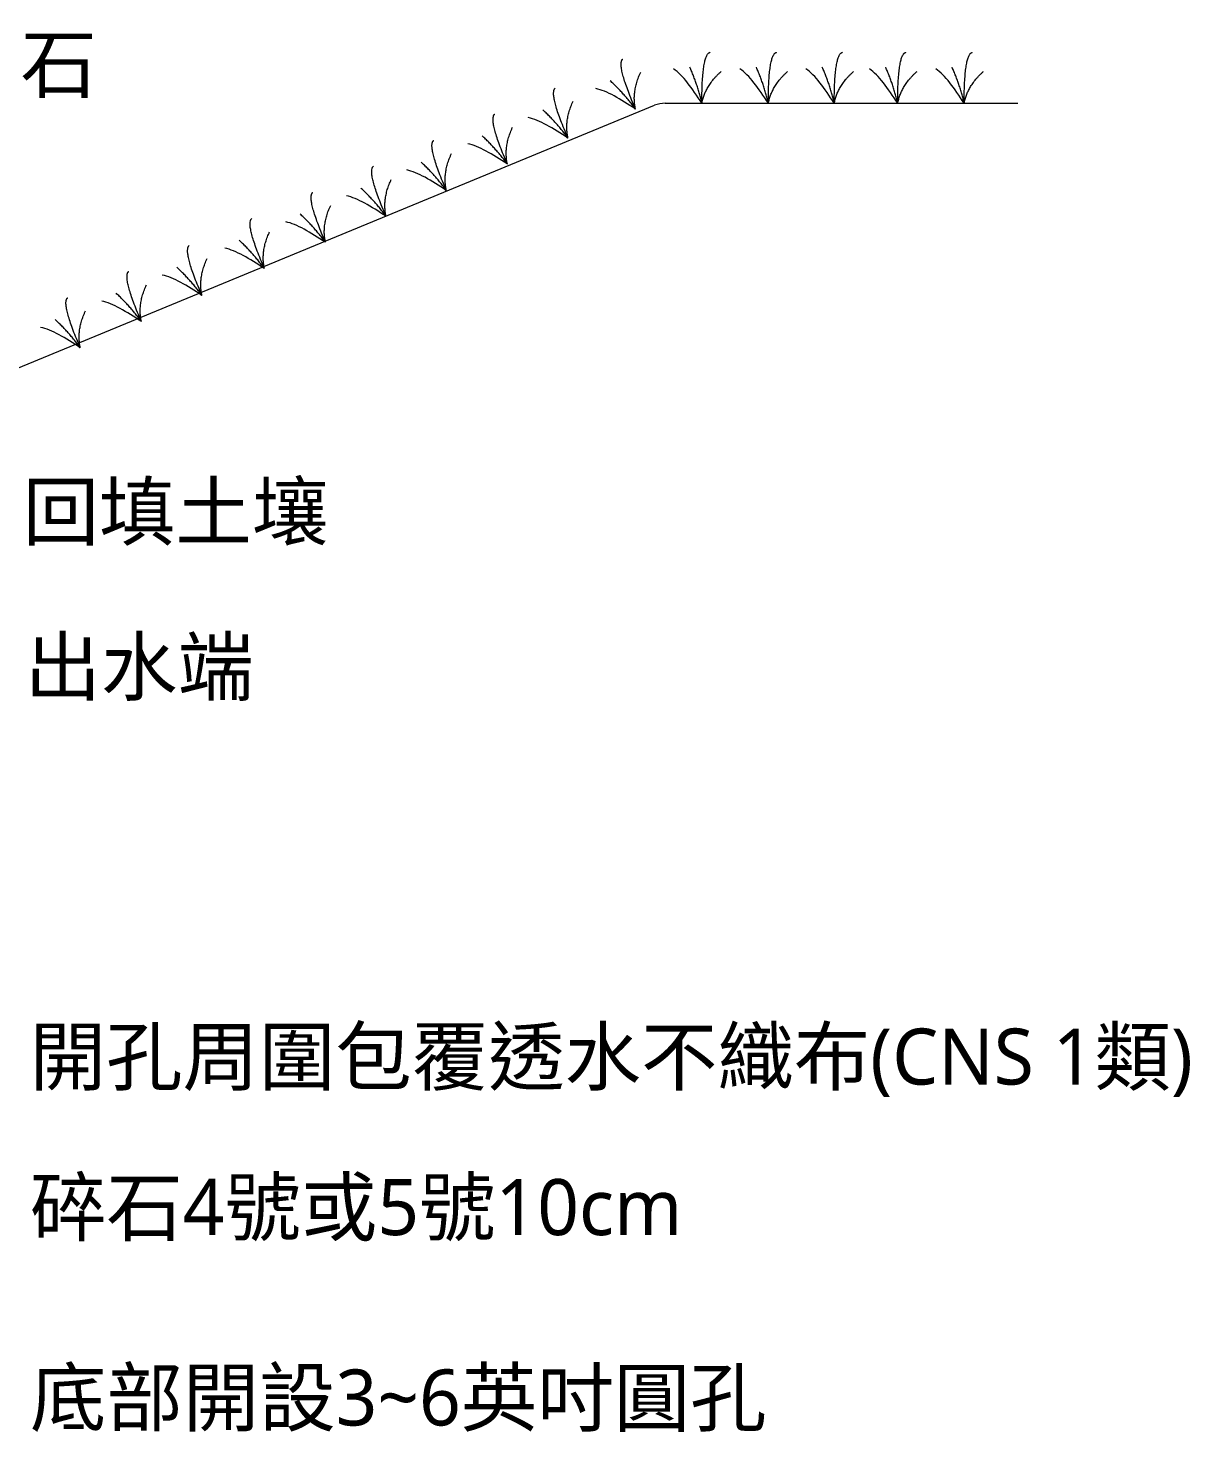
# Model space of a CAD drawing. Header units: millimetres. Extents: x 4229 to 8429, y -1187 to 1783.
# Drawn here: x 6577 to 6992, y -613 to -112 of the extents above; entities that cross this region are included whole.
import ezdxf

# ---------------------------------------------------------------- set-up
doc = ezdxf.new("R2010")
doc.units = ezdxf.units.MM
doc.styles.add('微軟正黑體-20', font='Microsoft JhengHei.ttf', dxfattribs={"height": 20})

msp = doc.modelspace()

# ---------------------------------------------------------------- linework, layer by layer
at = {"lineweight": 5}
for p, q in [((6535.87, -249.27), (6801.08, -139.74)), ((6804.89, -138.99), (6930.77, -138.99))]:
    msp.add_line(p, q, dxfattribs=at)
msp.add_arc((6804.89, -148.99), 10, 90, 112.4395, dxfattribs=at)
for points, degree in [([(6794.28, -141.06), (6787.39, -125.03), (6789.78, -123.22)], 2), ([(6817.99, -138.99), (6817.99, -121.53), (6820.91, -120.82)], 2), ([(6841.72, -138.99), (6841.72, -121.53), (6844.64, -120.82)], 2), ([(6865.26, -138.99), (6865.26, -121.53), (6868.18, -120.82)], 2), ([(6887.9, -138.99), (6887.9, -121.53), (6890.82, -120.82)], 2), ([(6911.63, -138.99), (6911.63, -121.53), (6914.54, -120.82)], 2), ([(6794.28, -141.06), (6792.93, -134.75), (6796.15, -127.92)], 2), ([(6817.99, -138.99), (6814.48, -133.72), (6811.21, -128.97), (6807.88, -126.71)], 3), ([(6817.99, -138.99), (6816.45, -132.3), (6813.71, -126.17)], 2), ([(6817.99, -138.99), (6819.24, -132.65), (6824.9, -127.66)], 2), ([(6841.72, -138.99), (6838.21, -133.72), (6834.94, -128.97), (6831.6, -126.71)], 3), ([(6841.72, -138.99), (6840.17, -132.3), (6837.44, -126.17)], 2), ([(6841.72, -138.99), (6842.97, -132.65), (6848.62, -127.66)], 2), ([(6865.26, -138.99), (6861.75, -133.72), (6858.48, -128.97), (6855.15, -126.71)], 3), ([(6865.26, -138.99), (6863.72, -132.3), (6860.98, -126.17)], 2), ([(6865.26, -138.99), (6866.51, -132.65), (6872.17, -127.66)], 2), ([(6887.9, -138.99), (6884.39, -133.72), (6881.12, -128.97), (6877.78, -126.71)], 3), ([(6887.9, -138.99), (6886.35, -132.3), (6883.62, -126.17)], 2), ([(6887.9, -138.99), (6889.15, -132.65), (6894.8, -127.66)], 2), ([(6911.63, -138.99), (6908.12, -133.72), (6904.84, -128.97), (6901.51, -126.71)], 3), ([(6911.63, -138.99), (6910.08, -132.3), (6907.34, -126.17)], 2), ([(6911.63, -138.99), (6912.88, -132.65), (6918.53, -127.66)], 2), ([(6770.18, -151.42), (6763.28, -135.39), (6765.68, -133.59)], 2), ([(6794.28, -141.06), (6788.98, -137.61), (6784.09, -134.53), (6780.14, -133.78)], 3), ([(6794.28, -141.06), (6790.22, -135.52), (6785.28, -130.98)], 2), ([(6770.18, -151.42), (6768.82, -145.11), (6772.04, -138.29)], 2), ([(6748.55, -160.73), (6741.66, -144.69), (6744.05, -142.89)], 2), ([(6770.18, -151.42), (6764.87, -147.98), (6759.99, -144.9), (6756.03, -144.14)], 3), ([(6770.18, -151.42), (6766.11, -145.89), (6761.18, -141.35)], 2), ([(6748.55, -160.73), (6747.2, -154.42), (6750.42, -147.59)], 2), ([(6726.76, -170.1), (6719.86, -154.07), (6722.26, -152.26)], 2), ([(6748.55, -160.73), (6743.25, -157.28), (6738.36, -154.2), (6734.41, -153.44)], 3), ([(6748.55, -160.73), (6744.49, -155.19), (6739.55, -150.65)], 2), ([(6726.76, -170.1), (6722.69, -164.57), (6717.76, -160.02)], 2), ([(6726.76, -170.1), (6725.4, -163.79), (6728.62, -156.97)], 2), ([(6705.24, -179.35), (6698.35, -163.32), (6700.74, -161.52)], 2), ([(6726.76, -170.1), (6721.45, -166.65), (6716.56, -163.58), (6712.61, -162.82)], 3), ([(6705.24, -179.35), (6701.18, -173.82), (6696.24, -169.28)], 2), ([(6705.24, -179.35), (6703.89, -173.04), (6707.11, -166.22)], 2), ([(6683.61, -188.66), (6676.72, -172.62), (6679.12, -170.82)], 2), ([(6705.24, -179.35), (6699.94, -175.91), (6695.05, -172.83), (6691.1, -172.07)], 3), ([(6661.82, -198.03), (6654.92, -182), (6657.32, -180.19)], 2), ([(6683.61, -188.66), (6679.55, -183.12), (6674.62, -178.58)], 2), ([(6683.61, -188.66), (6682.26, -182.35), (6685.48, -175.52)], 2), ([(6661.82, -198.03), (6660.46, -191.72), (6663.68, -184.9)], 2), ([(6683.61, -188.66), (6678.31, -185.21), (6673.42, -182.13), (6669.47, -181.37)], 3), ([(6639.52, -207.62), (6632.62, -191.59), (6635.02, -189.78)], 2), ([(6661.82, -198.03), (6657.75, -192.5), (6652.82, -187.95)], 2), ([(6639.52, -207.62), (6638.16, -201.31), (6641.38, -194.49)], 2), ([(6661.82, -198.03), (6656.51, -194.58), (6651.63, -191.51), (6647.67, -190.75)], 3), ([(6617.89, -216.92), (6611, -200.89), (6613.39, -199.08)], 2), ([(6639.52, -207.62), (6634.21, -204.18), (6629.33, -201.1), (6625.37, -200.34)], 3), ([(6639.52, -207.62), (6635.45, -202.09), (6630.52, -197.54)], 2), ([(6617.89, -216.92), (6616.54, -210.61), (6619.76, -203.79)], 2), ([(6596.1, -226.3), (6589.2, -210.27), (6591.6, -208.46)], 2), ([(6617.89, -216.92), (6612.59, -213.48), (6607.7, -210.4), (6603.75, -209.64)], 3), ([(6617.89, -216.92), (6613.83, -211.39), (6608.89, -206.85)], 2), ([(6596.1, -226.3), (6594.74, -219.99), (6597.96, -213.17)], 2), ([(6596.1, -226.3), (6590.79, -222.85), (6585.9, -219.78), (6581.95, -219.02)], 3), ([(6596.1, -226.3), (6592.03, -220.76), (6587.1, -216.22)], 2)]:
    msp.add_open_spline(points, degree=degree, dxfattribs=at)

# ---------------------------------------------------------------- texts
at = {"lineweight": 5, "style": '微軟正黑體-20'}
for s, p in [('上覆卵石', (6492.95, -134.97)), ('回填土壤', (6575.52, -294.83)), ('出水端', (6576.21, -350.17)), ('開孔周圍包覆透水不織布(CNS 1類)', (6578.03, -489.38)), ('碎石4號或5號10cm', (6578.13, -543.14)), ('底部開設3~6英吋圓孔', (6578.13, -611.11))]:
    msp.add_text(s, height=20, dxfattribs=at).set_placement(p)

doc.saveas('drawing.dxf')
